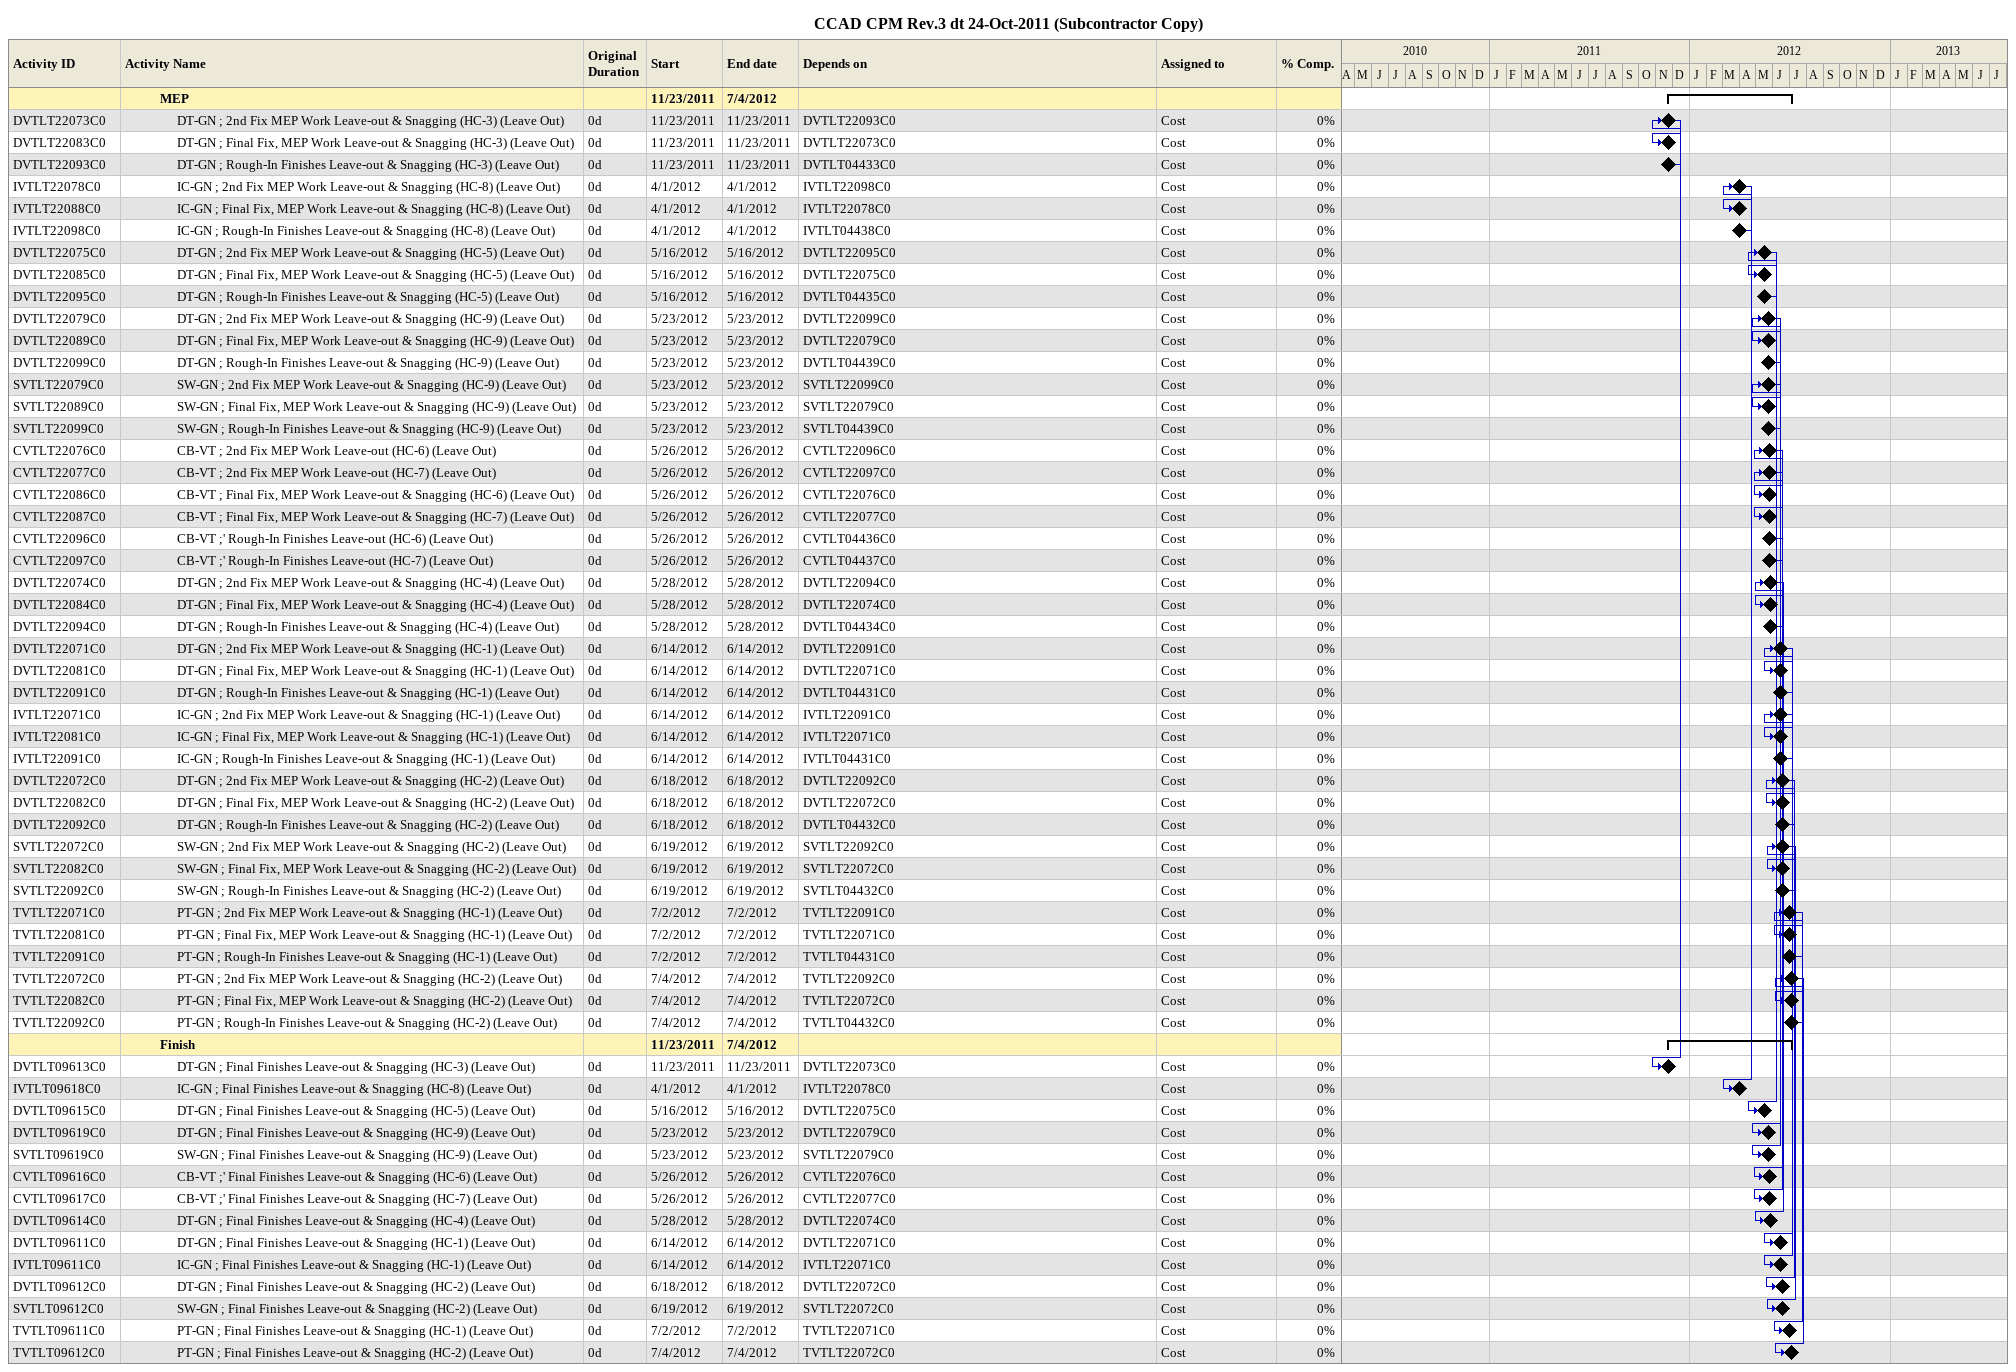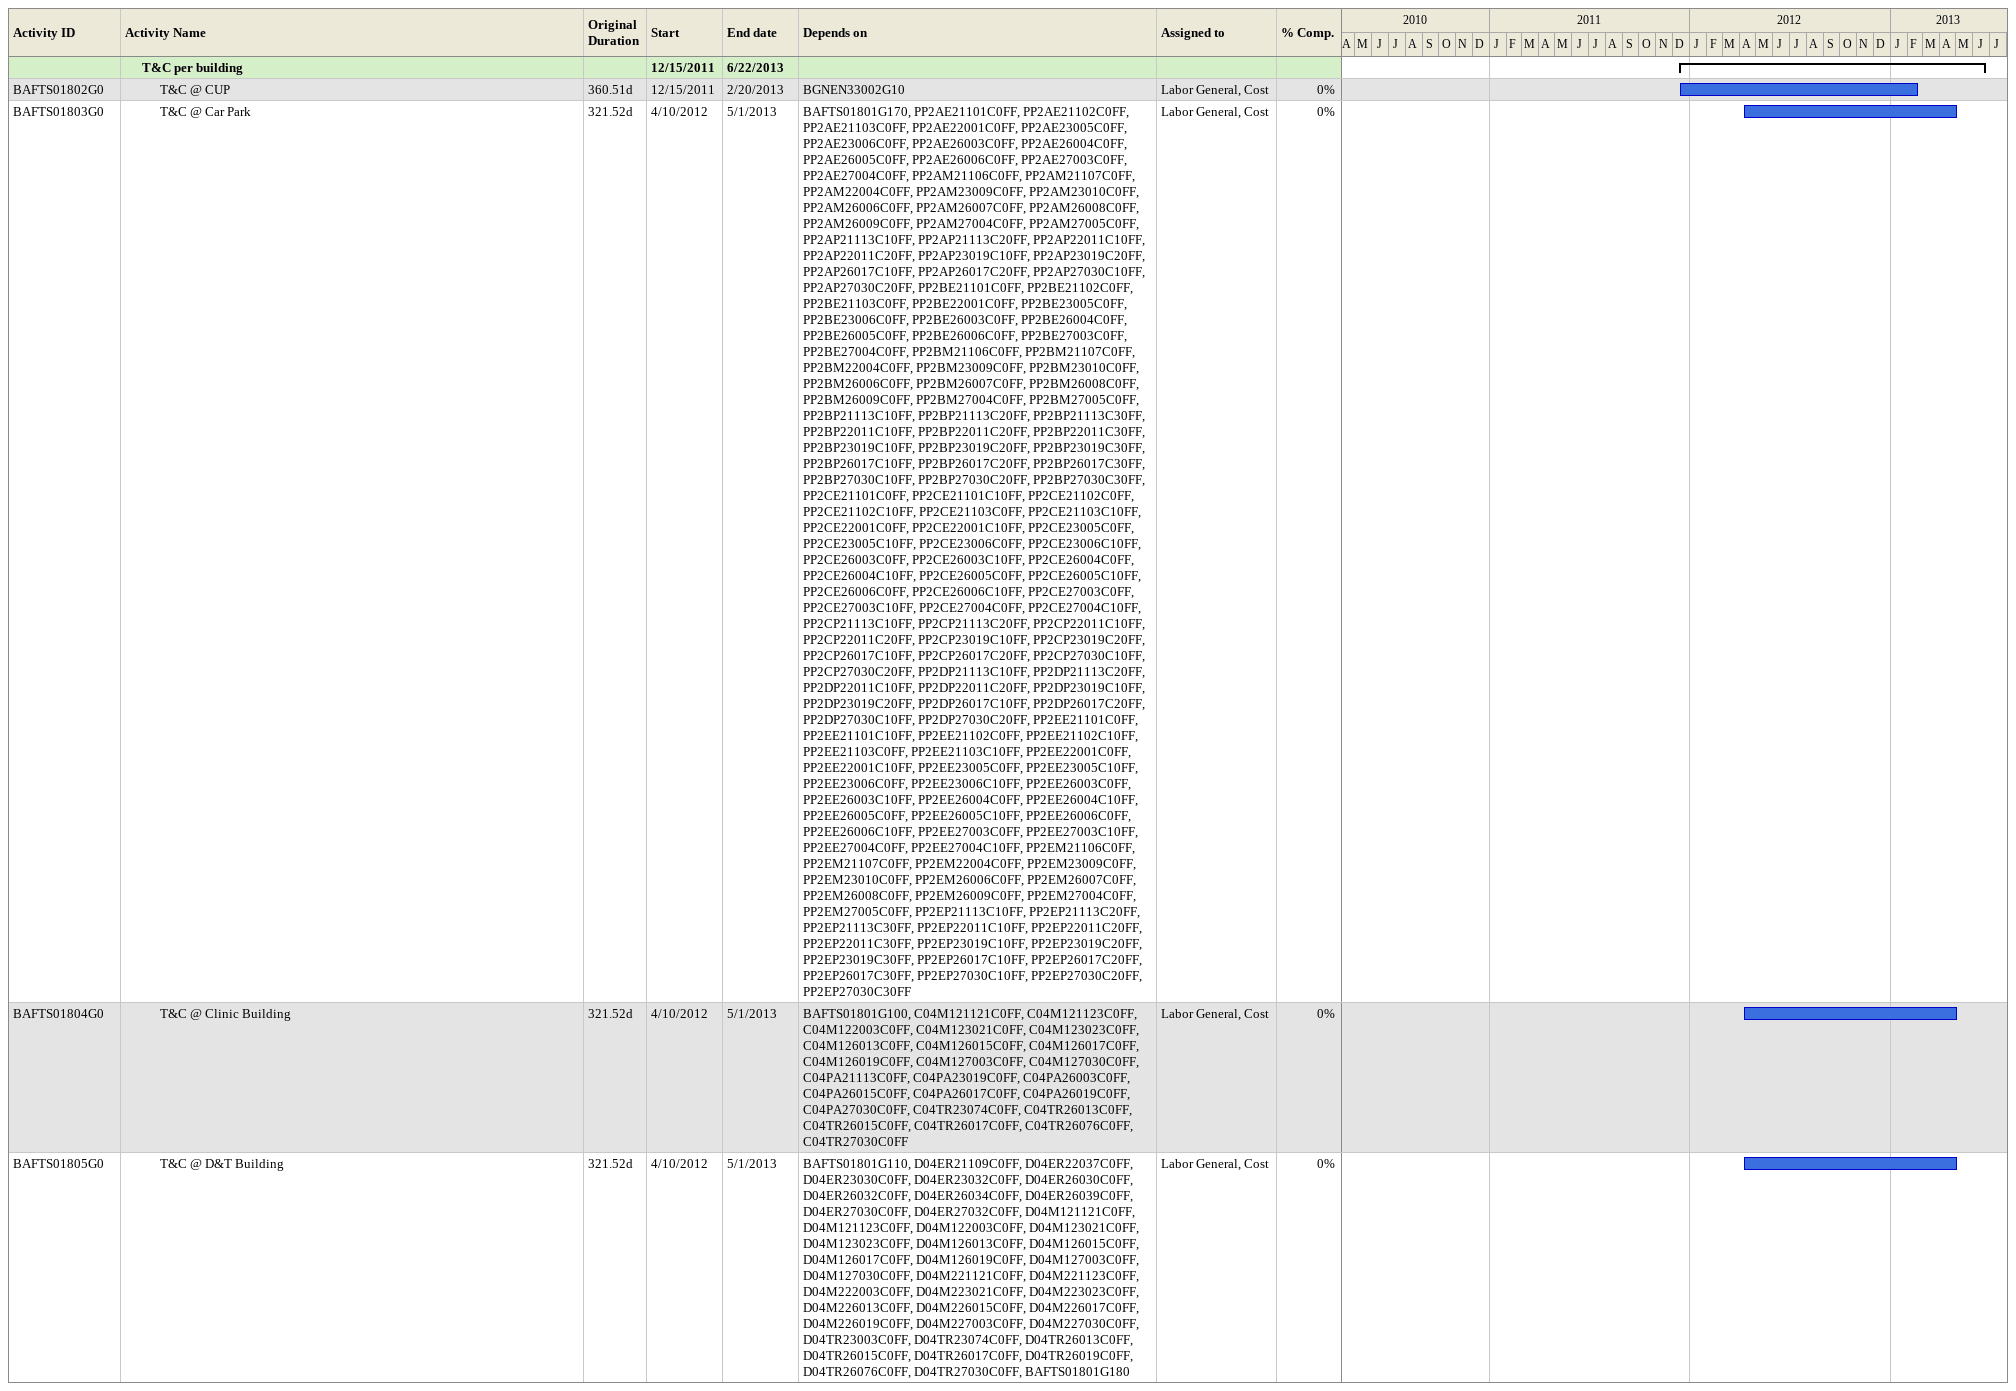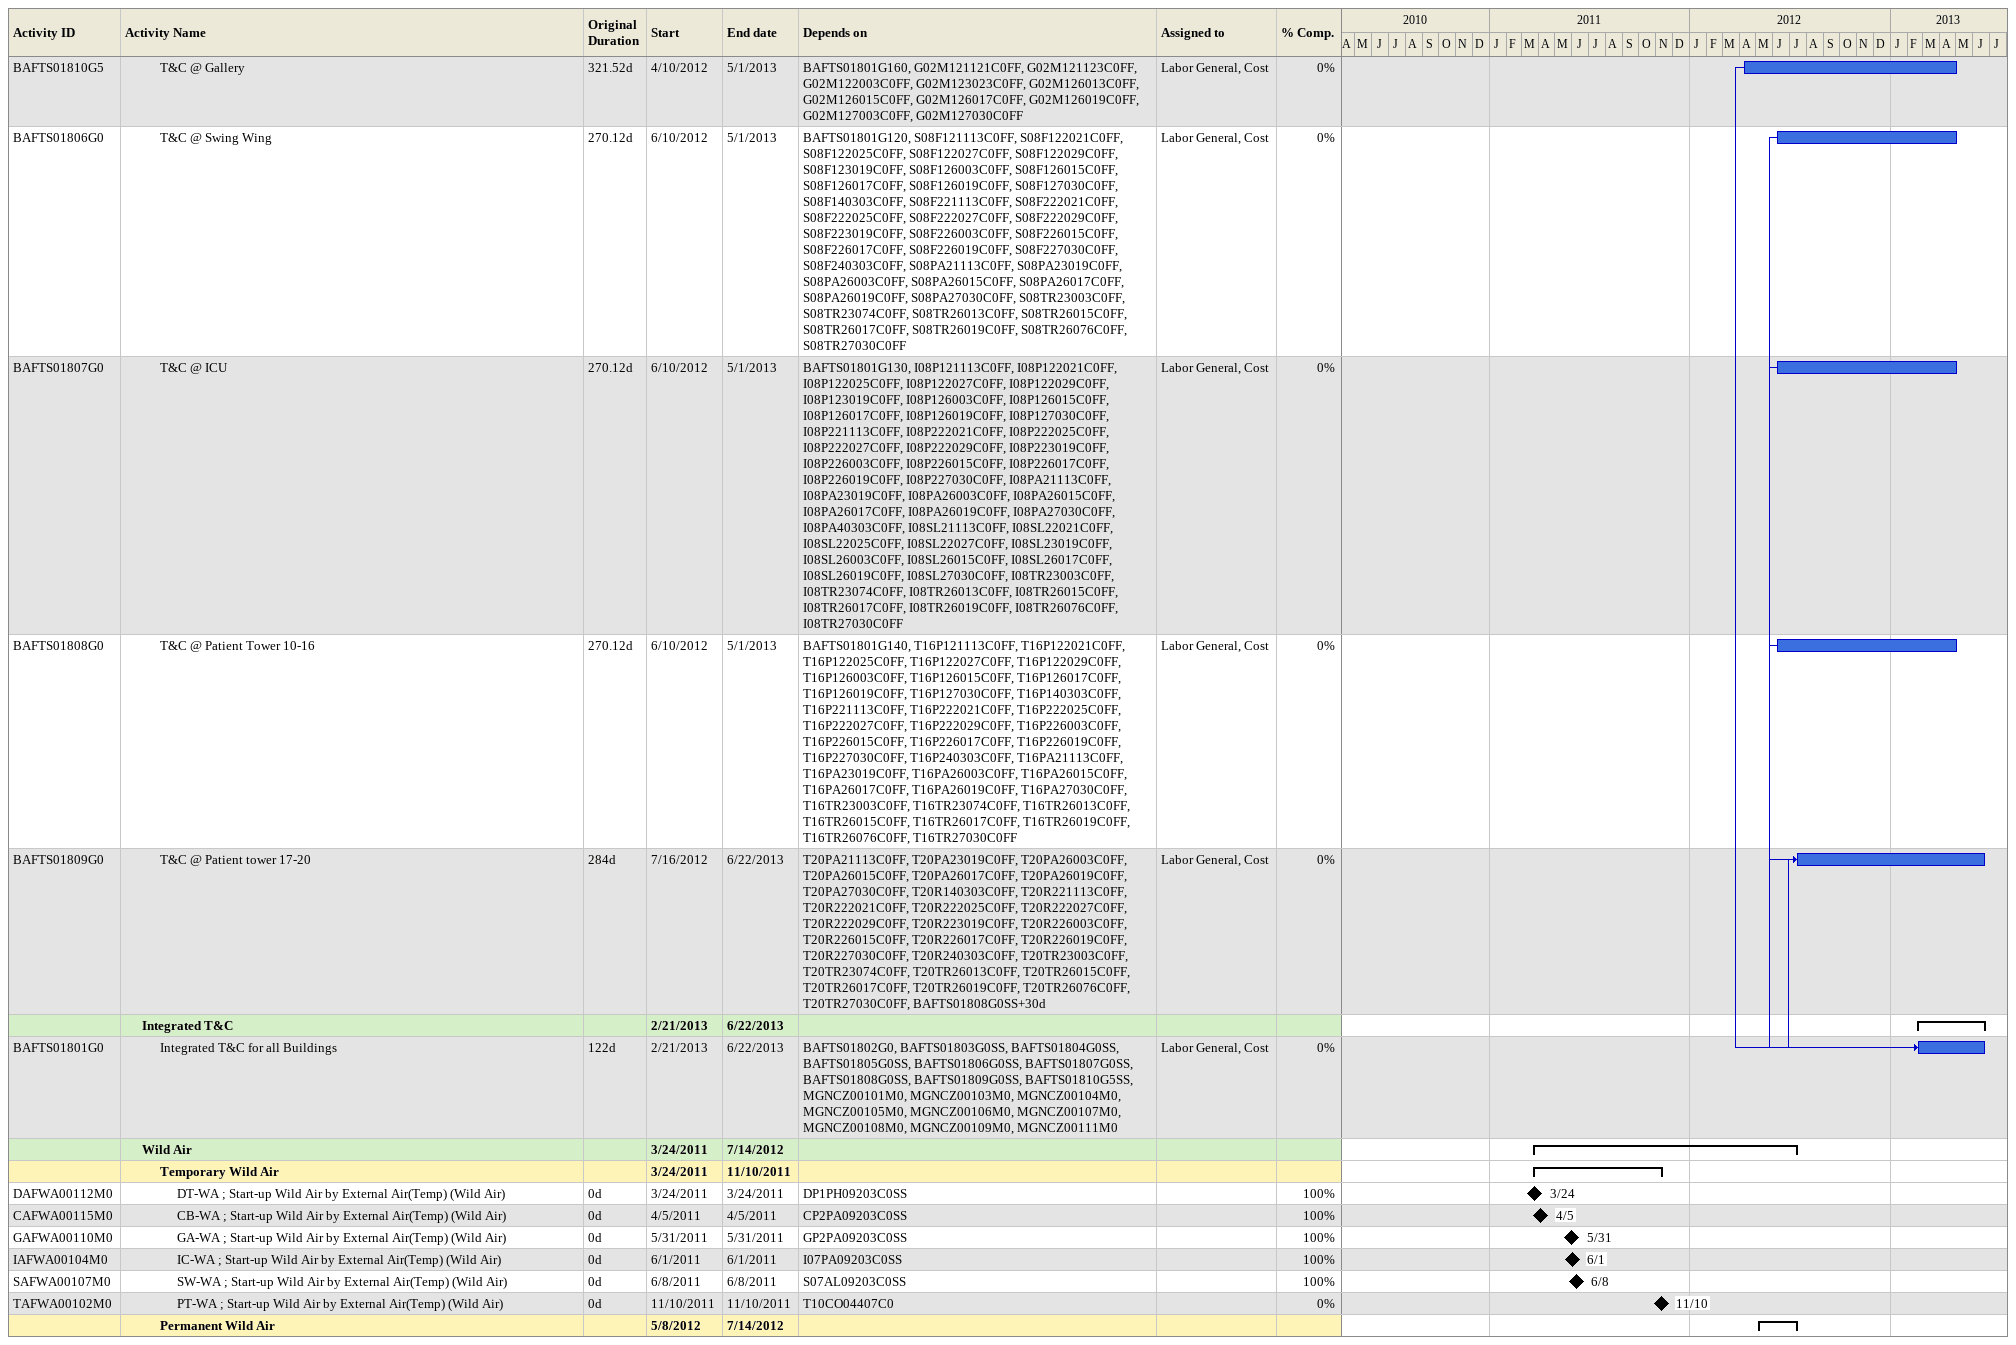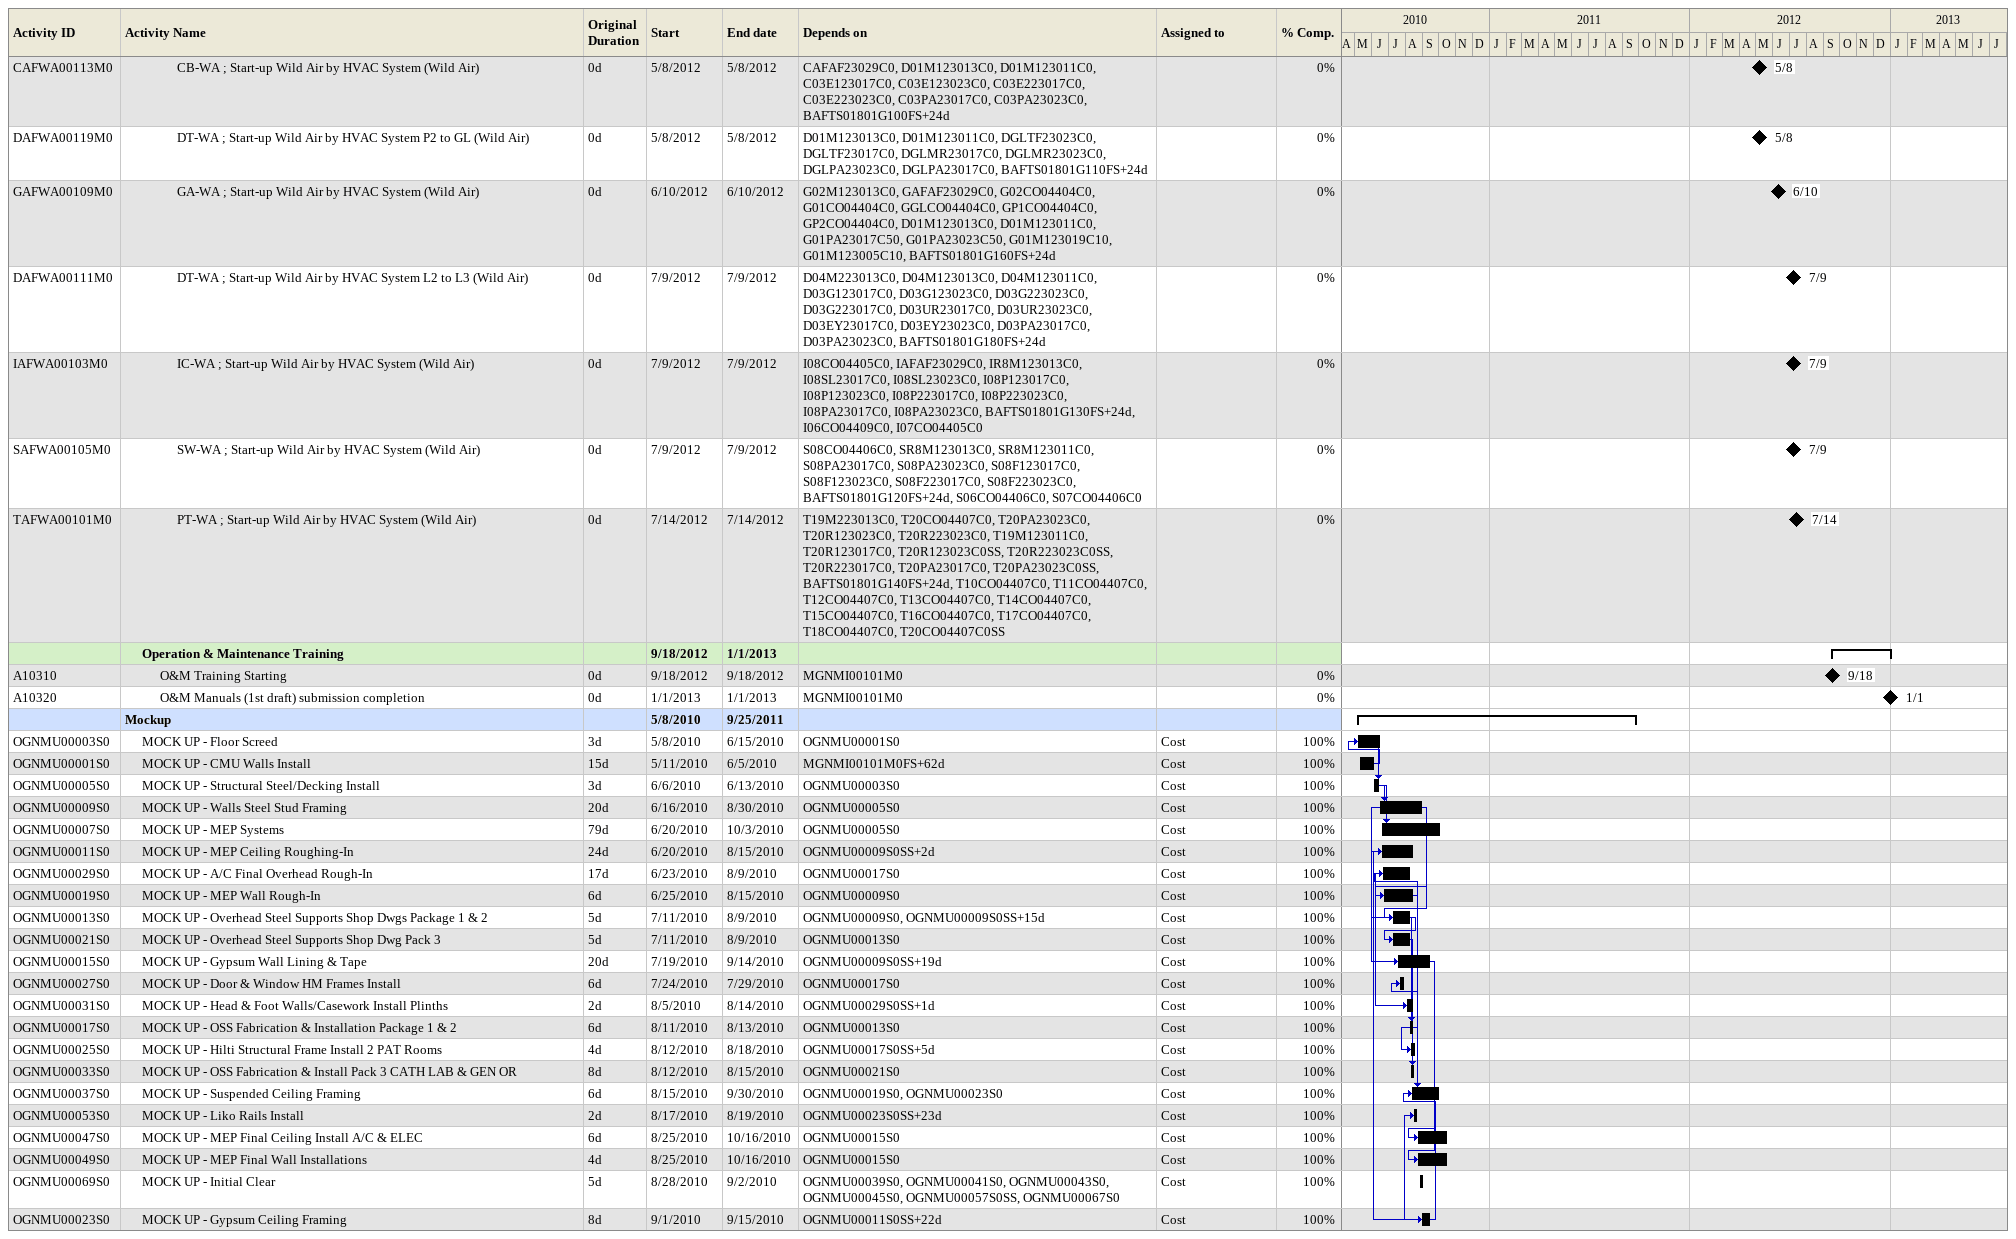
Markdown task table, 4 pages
CCAD CPM Rev.3 dt 24-Oct-2011 (Subcontractor Copy)

| ID | Level | Task | Original duration | Start | Finish | Predecessors | Resources | % complete |
|---|---|---|---|---|---|---|---|---|
|  | 3 | **MEP** |  | 2011-11-23 | 2012-07-04 |  |  |  |
| DVTLT22073C0 | 4 | DT-GN ; 2nd Fix MEP Work Leave-out & Snagging (HC-3) (Leave Out) | 0d | 2011-11-23 | 2011-11-23 | DVTLT22093C0 | Cost | 0 |
| DVTLT22083C0 | 4 | DT-GN ; Final Fix, MEP Work Leave-out & Snagging (HC-3) (Leave Out) | 0d | 2011-11-23 | 2011-11-23 | DVTLT22073C0 | Cost | 0 |
| DVTLT22093C0 | 4 | DT-GN ; Rough-In Finishes Leave-out & Snagging (HC-3) (Leave Out) | 0d | 2011-11-23 | 2011-11-23 | DVTLT04433C0 | Cost | 0 |
| IVTLT22078C0 | 4 | IC-GN ; 2nd Fix MEP Work Leave-out & Snagging (HC-8) (Leave Out) | 0d | 2012-04-01 | 2012-04-01 | IVTLT22098C0 | Cost | 0 |
| IVTLT22088C0 | 4 | IC-GN ; Final Fix, MEP Work Leave-out & Snagging (HC-8) (Leave Out) | 0d | 2012-04-01 | 2012-04-01 | IVTLT22078C0 | Cost | 0 |
| IVTLT22098C0 | 4 | IC-GN ; Rough-In Finishes Leave-out & Snagging (HC-8) (Leave Out) | 0d | 2012-04-01 | 2012-04-01 | IVTLT04438C0 | Cost | 0 |
| DVTLT22075C0 | 4 | DT-GN ; 2nd Fix MEP Work Leave-out & Snagging (HC-5) (Leave Out) | 0d | 2012-05-16 | 2012-05-16 | DVTLT22095C0 | Cost | 0 |
| DVTLT22085C0 | 4 | DT-GN ; Final Fix, MEP Work Leave-out & Snagging (HC-5) (Leave Out) | 0d | 2012-05-16 | 2012-05-16 | DVTLT22075C0 | Cost | 0 |
| DVTLT22095C0 | 4 | DT-GN ; Rough-In Finishes Leave-out & Snagging (HC-5) (Leave Out) | 0d | 2012-05-16 | 2012-05-16 | DVTLT04435C0 | Cost | 0 |
| DVTLT22079C0 | 4 | DT-GN ; 2nd Fix MEP Work Leave-out & Snagging (HC-9) (Leave Out) | 0d | 2012-05-23 | 2012-05-23 | DVTLT22099C0 | Cost | 0 |
| DVTLT22089C0 | 4 | DT-GN ; Final Fix, MEP Work Leave-out & Snagging (HC-9) (Leave Out) | 0d | 2012-05-23 | 2012-05-23 | DVTLT22079C0 | Cost | 0 |
| DVTLT22099C0 | 4 | DT-GN ; Rough-In Finishes Leave-out & Snagging (HC-9) (Leave Out) | 0d | 2012-05-23 | 2012-05-23 | DVTLT04439C0 | Cost | 0 |
| SVTLT22079C0 | 4 | SW-GN ; 2nd Fix MEP Work Leave-out & Snagging (HC-9) (Leave Out) | 0d | 2012-05-23 | 2012-05-23 | SVTLT22099C0 | Cost | 0 |
| SVTLT22089C0 | 4 | SW-GN ; Final Fix, MEP Work Leave-out & Snagging (HC-9) (Leave Out) | 0d | 2012-05-23 | 2012-05-23 | SVTLT22079C0 | Cost | 0 |
| SVTLT22099C0 | 4 | SW-GN ; Rough-In Finishes Leave-out & Snagging (HC-9) (Leave Out) | 0d | 2012-05-23 | 2012-05-23 | SVTLT04439C0 | Cost | 0 |
| CVTLT22076C0 | 4 | CB-VT ; 2nd Fix MEP Work Leave-out (HC-6) (Leave Out) | 0d | 2012-05-26 | 2012-05-26 | CVTLT22096C0 | Cost | 0 |
| CVTLT22077C0 | 4 | CB-VT ; 2nd Fix MEP Work Leave-out (HC-7) (Leave Out) | 0d | 2012-05-26 | 2012-05-26 | CVTLT22097C0 | Cost | 0 |
| CVTLT22086C0 | 4 | CB-VT ; Final Fix, MEP Work Leave-out & Snagging (HC-6) (Leave Out) | 0d | 2012-05-26 | 2012-05-26 | CVTLT22076C0 | Cost | 0 |
| CVTLT22087C0 | 4 | CB-VT ; Final Fix, MEP Work Leave-out & Snagging (HC-7) (Leave Out) | 0d | 2012-05-26 | 2012-05-26 | CVTLT22077C0 | Cost | 0 |
| CVTLT22096C0 | 4 | CB-VT ;' Rough-In Finishes Leave-out (HC-6) (Leave Out) | 0d | 2012-05-26 | 2012-05-26 | CVTLT04436C0 | Cost | 0 |
| CVTLT22097C0 | 4 | CB-VT ;' Rough-In Finishes Leave-out (HC-7) (Leave Out) | 0d | 2012-05-26 | 2012-05-26 | CVTLT04437C0 | Cost | 0 |
| DVTLT22074C0 | 4 | DT-GN ; 2nd Fix MEP Work Leave-out & Snagging (HC-4) (Leave Out) | 0d | 2012-05-28 | 2012-05-28 | DVTLT22094C0 | Cost | 0 |
| DVTLT22084C0 | 4 | DT-GN ; Final Fix, MEP Work Leave-out & Snagging (HC-4) (Leave Out) | 0d | 2012-05-28 | 2012-05-28 | DVTLT22074C0 | Cost | 0 |
| DVTLT22094C0 | 4 | DT-GN ; Rough-In Finishes Leave-out & Snagging (HC-4) (Leave Out) | 0d | 2012-05-28 | 2012-05-28 | DVTLT04434C0 | Cost | 0 |
| DVTLT22071C0 | 4 | DT-GN ; 2nd Fix MEP Work Leave-out & Snagging (HC-1) (Leave Out) | 0d | 2012-06-14 | 2012-06-14 | DVTLT22091C0 | Cost | 0 |
| DVTLT22081C0 | 4 | DT-GN ; Final Fix, MEP Work Leave-out & Snagging (HC-1) (Leave Out) | 0d | 2012-06-14 | 2012-06-14 | DVTLT22071C0 | Cost | 0 |
| DVTLT22091C0 | 4 | DT-GN ; Rough-In Finishes Leave-out & Snagging (HC-1) (Leave Out) | 0d | 2012-06-14 | 2012-06-14 | DVTLT04431C0 | Cost | 0 |
| IVTLT22071C0 | 4 | IC-GN ; 2nd Fix MEP Work Leave-out & Snagging (HC-1) (Leave Out) | 0d | 2012-06-14 | 2012-06-14 | IVTLT22091C0 | Cost | 0 |
| IVTLT22081C0 | 4 | IC-GN ; Final Fix, MEP Work Leave-out & Snagging (HC-1) (Leave Out) | 0d | 2012-06-14 | 2012-06-14 | IVTLT22071C0 | Cost | 0 |
| IVTLT22091C0 | 4 | IC-GN ; Rough-In Finishes Leave-out & Snagging (HC-1) (Leave Out) | 0d | 2012-06-14 | 2012-06-14 | IVTLT04431C0 | Cost | 0 |
| DVTLT22072C0 | 4 | DT-GN ; 2nd Fix MEP Work Leave-out & Snagging (HC-2) (Leave Out) | 0d | 2012-06-18 | 2012-06-18 | DVTLT22092C0 | Cost | 0 |
| DVTLT22082C0 | 4 | DT-GN ; Final Fix, MEP Work Leave-out & Snagging (HC-2) (Leave Out) | 0d | 2012-06-18 | 2012-06-18 | DVTLT22072C0 | Cost | 0 |
| DVTLT22092C0 | 4 | DT-GN ; Rough-In Finishes Leave-out & Snagging (HC-2) (Leave Out) | 0d | 2012-06-18 | 2012-06-18 | DVTLT04432C0 | Cost | 0 |
| SVTLT22072C0 | 4 | SW-GN ; 2nd Fix MEP Work Leave-out & Snagging (HC-2) (Leave Out) | 0d | 2012-06-19 | 2012-06-19 | SVTLT22092C0 | Cost | 0 |
| SVTLT22082C0 | 4 | SW-GN ; Final Fix, MEP Work Leave-out & Snagging (HC-2) (Leave Out) | 0d | 2012-06-19 | 2012-06-19 | SVTLT22072C0 | Cost | 0 |
| SVTLT22092C0 | 4 | SW-GN ; Rough-In Finishes Leave-out & Snagging (HC-2) (Leave Out) | 0d | 2012-06-19 | 2012-06-19 | SVTLT04432C0 | Cost | 0 |
| TVTLT22071C0 | 4 | PT-GN ; 2nd Fix MEP Work Leave-out & Snagging (HC-1) (Leave Out) | 0d | 2012-07-02 | 2012-07-02 | TVTLT22091C0 | Cost | 0 |
| TVTLT22081C0 | 4 | PT-GN ; Final Fix, MEP Work Leave-out & Snagging (HC-1) (Leave Out) | 0d | 2012-07-02 | 2012-07-02 | TVTLT22071C0 | Cost | 0 |
| TVTLT22091C0 | 4 | PT-GN ; Rough-In Finishes Leave-out & Snagging (HC-1) (Leave Out) | 0d | 2012-07-02 | 2012-07-02 | TVTLT04431C0 | Cost | 0 |
| TVTLT22072C0 | 4 | PT-GN ; 2nd Fix MEP Work Leave-out & Snagging (HC-2) (Leave Out) | 0d | 2012-07-04 | 2012-07-04 | TVTLT22092C0 | Cost | 0 |
| TVTLT22082C0 | 4 | PT-GN ; Final Fix, MEP Work Leave-out & Snagging (HC-2) (Leave Out) | 0d | 2012-07-04 | 2012-07-04 | TVTLT22072C0 | Cost | 0 |
| TVTLT22092C0 | 4 | PT-GN ; Rough-In Finishes Leave-out & Snagging (HC-2) (Leave Out) | 0d | 2012-07-04 | 2012-07-04 | TVTLT04432C0 | Cost | 0 |
|  | 3 | **Finish** |  | 2011-11-23 | 2012-07-04 |  |  |  |
| DVTLT09613C0 | 4 | DT-GN ; Final Finishes Leave-out & Snagging (HC-3) (Leave Out) | 0d | 2011-11-23 | 2011-11-23 | DVTLT22073C0 | Cost | 0 |
| IVTLT09618C0 | 4 | IC-GN ; Final Finishes Leave-out & Snagging (HC-8) (Leave Out) | 0d | 2012-04-01 | 2012-04-01 | IVTLT22078C0 | Cost | 0 |
| DVTLT09615C0 | 4 | DT-GN ; Final Finishes Leave-out & Snagging (HC-5) (Leave Out) | 0d | 2012-05-16 | 2012-05-16 | DVTLT22075C0 | Cost | 0 |
| DVTLT09619C0 | 4 | DT-GN ; Final Finishes Leave-out & Snagging (HC-9) (Leave Out) | 0d | 2012-05-23 | 2012-05-23 | DVTLT22079C0 | Cost | 0 |
| SVTLT09619C0 | 4 | SW-GN ; Final Finishes Leave-out & Snagging (HC-9) (Leave Out) | 0d | 2012-05-23 | 2012-05-23 | SVTLT22079C0 | Cost | 0 |
| CVTLT09616C0 | 4 | CB-VT ;' Final Finishes Leave-out & Snagging (HC-6) (Leave Out) | 0d | 2012-05-26 | 2012-05-26 | CVTLT22076C0 | Cost | 0 |
| CVTLT09617C0 | 4 | CB-VT ;' Final Finishes Leave-out & Snagging (HC-7) (Leave Out) | 0d | 2012-05-26 | 2012-05-26 | CVTLT22077C0 | Cost | 0 |
| DVTLT09614C0 | 4 | DT-GN ; Final Finishes Leave-out & Snagging (HC-4) (Leave Out) | 0d | 2012-05-28 | 2012-05-28 | DVTLT22074C0 | Cost | 0 |
| DVTLT09611C0 | 4 | DT-GN ; Final Finishes Leave-out & Snagging (HC-1) (Leave Out) | 0d | 2012-06-14 | 2012-06-14 | DVTLT22071C0 | Cost | 0 |
| IVTLT09611C0 | 4 | IC-GN ; Final Finishes Leave-out & Snagging (HC-1) (Leave Out) | 0d | 2012-06-14 | 2012-06-14 | IVTLT22071C0 | Cost | 0 |
| DVTLT09612C0 | 4 | DT-GN ; Final Finishes Leave-out & Snagging (HC-2) (Leave Out) | 0d | 2012-06-18 | 2012-06-18 | DVTLT22072C0 | Cost | 0 |
| SVTLT09612C0 | 4 | SW-GN ; Final Finishes Leave-out & Snagging (HC-2) (Leave Out) | 0d | 2012-06-19 | 2012-06-19 | SVTLT22072C0 | Cost | 0 |
| TVTLT09611C0 | 4 | PT-GN ; Final Finishes Leave-out & Snagging (HC-1) (Leave Out) | 0d | 2012-07-02 | 2012-07-02 | TVTLT22071C0 | Cost | 0 |
| TVTLT09612C0 | 4 | PT-GN ; Final Finishes Leave-out & Snagging (HC-2) (Leave Out) | 0d | 2012-07-04 | 2012-07-04 | TVTLT22072C0 | Cost | 0 |
|  | 2 | **T&C per building** |  | 2011-12-15 | 2013-06-22 |  |  |  |
| BAFTS01802G0 | 3 | T&C @ CUP | 360.51d | 2011-12-15 | 2013-02-20 | BGNEN33002G10 | Labor General, Cost | 0 |
| BAFTS01803G0 | 3 | T&C @ Car Park | 321.52d | 2012-04-10 | 2013-05-01 | BAFTS01801G170, PP2AE21101C0FF, PP2AE21102C0FF, PP2AE21103C0FF, PP2AE22001C0FF, PP2AE23005C0FF, PP2AE23006C0FF, PP2AE26003C0FF, PP2AE26004C0FF, PP2AE26005C0FF, PP2AE26006C0FF, PP2AE27003C0FF, PP2AE27004C0FF, PP2AM21106C0FF, PP2AM21107C0FF, PP2AM22004C0FF, PP2AM23009C0FF, PP2AM23010C0FF, PP2AM26006C0FF, PP2AM26007C0FF, PP2AM26008C0FF, PP2AM26009C0FF, PP2AM27004C0FF, PP2AM27005C0FF, PP2AP21113C10FF, PP2AP21113C20FF, PP2AP22011C10FF, PP2AP22011C20FF, PP2AP23019C10FF, PP2AP23019C20FF, PP2AP26017C10FF, PP2AP26017C20FF, PP2AP27030C10FF, PP2AP27030C20FF, PP2BE21101C0FF, PP2BE21102C0FF, PP2BE21103C0FF, PP2BE22001C0FF, PP2BE23005C0FF, PP2BE23006C0FF, PP2BE26003C0FF, PP2BE26004C0FF, PP2BE26005C0FF, PP2BE26006C0FF, PP2BE27003C0FF, PP2BE27004C0FF, PP2BM21106C0FF, PP2BM21107C0FF, PP2BM22004C0FF, PP2BM23009C0FF, PP2BM23010C0FF, PP2BM26006C0FF, PP2BM26007C0FF, PP2BM26008C0FF, PP2BM26009C0FF, PP2BM27004C0FF, PP2BM27005C0FF, PP2BP21113C10FF, PP2BP21113C20FF, PP2BP21113C30FF, PP2BP22011C10FF, PP2BP22011C20FF, PP2BP22011C30FF, PP2BP23019C10FF, PP2BP23019C20FF, PP2BP23019C30FF, PP2BP26017C10FF, PP2BP26017C20FF, PP2BP26017C30FF, PP2BP27030C10FF, PP2BP27030C20FF, PP2BP27030C30FF, PP2CE21101C0FF, PP2CE21101C10FF, PP2CE21102C0FF, PP2CE21102C10FF, PP2CE21103C0FF, PP2CE21103C10FF, PP2CE22001C0FF, PP2CE22001C10FF, PP2CE23005C0FF, PP2CE23005C10FF, PP2CE23006C0FF, PP2CE23006C10FF, PP2CE26003C0FF, PP2CE26003C10FF, PP2CE26004C0FF, PP2CE26004C10FF, PP2CE26005C0FF, PP2CE26005C10FF, PP2CE26006C0FF, PP2CE26006C10FF, PP2CE27003C0FF, PP2CE27003C10FF, PP2CE27004C0FF, PP2CE27004C10FF, PP2CP21113C10FF, PP2CP21113C20FF, PP2CP22011C10FF, PP2CP22011C20FF, PP2CP23019C10FF, PP2CP23019C20FF, PP2CP26017C10FF, PP2CP26017C20FF, PP2CP27030C10FF, PP2CP27030C20FF, PP2DP21113C10FF, PP2DP21113C20FF, PP2DP22011C10FF, PP2DP22011C20FF, PP2DP23019C10FF, PP2DP23019C20FF, PP2DP26017C10FF, PP2DP26017C20FF, PP2DP27030C10FF, PP2DP27030C20FF, PP2EE21101C0FF, PP2EE21101C10FF, PP2EE21102C0FF, PP2EE21102C10FF, PP2EE21103C0FF, PP2EE21103C10FF, PP2EE22001C0FF, PP2EE22001C10FF, PP2EE23005C0FF, PP2EE23005C10FF, PP2EE23006C0FF, PP2EE23006C10FF, PP2EE26003C0FF, PP2EE26003C10FF, PP2EE26004C0FF, PP2EE26004C10FF, PP2EE26005C0FF, PP2EE26005C10FF, PP2EE26006C0FF, PP2EE26006C10FF, PP2EE27003C0FF, PP2EE27003C10FF, PP2EE27004C0FF, PP2EE27004C10FF, PP2EM21106C0FF, PP2EM21107C0FF, PP2EM22004C0FF, PP2EM23009C0FF, PP2EM23010C0FF, PP2EM26006C0FF, PP2EM26007C0FF, PP2EM26008C0FF, PP2EM26009C0FF, PP2EM27004C0FF, PP2EM27005C0FF, PP2EP21113C10FF, PP2EP21113C20FF, PP2EP21113C30FF, PP2EP22011C10FF, PP2EP22011C20FF, PP2EP22011C30FF, PP2EP23019C10FF, PP2EP23019C20FF, PP2EP23019C30FF, PP2EP26017C10FF, PP2EP26017C20FF, PP2EP26017C30FF, PP2EP27030C10FF, PP2EP27030C20FF, PP2EP27030C30FF | Labor General, Cost | 0 |
| BAFTS01804G0 | 3 | T&C @ Clinic Building | 321.52d | 2012-04-10 | 2013-05-01 | BAFTS01801G100, C04M121121C0FF, C04M121123C0FF, C04M122003C0FF, C04M123021C0FF, C04M123023C0FF, C04M126013C0FF, C04M126015C0FF, C04M126017C0FF, C04M126019C0FF, C04M127003C0FF, C04M127030C0FF, C04PA21113C0FF, C04PA23019C0FF, C04PA26003C0FF, C04PA26015C0FF, C04PA26017C0FF, C04PA26019C0FF, C04PA27030C0FF, C04TR23074C0FF, C04TR26013C0FF, C04TR26015C0FF, C04TR26017C0FF, C04TR26076C0FF, C04TR27030C0FF | Labor General, Cost | 0 |
| BAFTS01805G0 | 3 | T&C @ D&T Building | 321.52d | 2012-04-10 | 2013-05-01 | BAFTS01801G110, D04ER21109C0FF, D04ER22037C0FF, D04ER23030C0FF, D04ER23032C0FF, D04ER26030C0FF, D04ER26032C0FF, D04ER26034C0FF, D04ER26039C0FF, D04ER27030C0FF, D04ER27032C0FF, D04M121121C0FF, D04M121123C0FF, D04M122003C0FF, D04M123021C0FF, D04M123023C0FF, D04M126013C0FF, D04M126015C0FF, D04M126017C0FF, D04M126019C0FF, D04M127003C0FF, D04M127030C0FF, D04M221121C0FF, D04M221123C0FF, D04M222003C0FF, D04M223021C0FF, D04M223023C0FF, D04M226013C0FF, D04M226015C0FF, D04M226017C0FF, D04M226019C0FF, D04M227003C0FF, D04M227030C0FF, D04TR23003C0FF, D04TR23074C0FF, D04TR26013C0FF, D04TR26015C0FF, D04TR26017C0FF, D04TR26019C0FF, D04TR26076C0FF, D04TR27030C0FF, BAFTS01801G180 | Labor General, Cost | 0 |
| BAFTS01810G5 | 3 | T&C @ Gallery | 321.52d | 2012-04-10 | 2013-05-01 | BAFTS01801G160, G02M121121C0FF, G02M121123C0FF, G02M122003C0FF, G02M123023C0FF, G02M126013C0FF, G02M126015C0FF, G02M126017C0FF, G02M126019C0FF, G02M127003C0FF, G02M127030C0FF | Labor General, Cost | 0 |
| BAFTS01806G0 | 3 | T&C @ Swing Wing | 270.12d | 2012-06-10 | 2013-05-01 | BAFTS01801G120, S08F121113C0FF, S08F122021C0FF, S08F122025C0FF, S08F122027C0FF, S08F122029C0FF, S08F123019C0FF, S08F126003C0FF, S08F126015C0FF, S08F126017C0FF, S08F126019C0FF, S08F127030C0FF, S08F140303C0FF, S08F221113C0FF, S08F222021C0FF, S08F222025C0FF, S08F222027C0FF, S08F222029C0FF, S08F223019C0FF, S08F226003C0FF, S08F226015C0FF, S08F226017C0FF, S08F226019C0FF, S08F227030C0FF, S08F240303C0FF, S08PA21113C0FF, S08PA23019C0FF, S08PA26003C0FF, S08PA26015C0FF, S08PA26017C0FF, S08PA26019C0FF, S08PA27030C0FF, S08TR23003C0FF, S08TR23074C0FF, S08TR26013C0FF, S08TR26015C0FF, S08TR26017C0FF, S08TR26019C0FF, S08TR26076C0FF, S08TR27030C0FF | Labor General, Cost | 0 |
| BAFTS01807G0 | 3 | T&C @ ICU | 270.12d | 2012-06-10 | 2013-05-01 | BAFTS01801G130, I08P121113C0FF, I08P122021C0FF, I08P122025C0FF, I08P122027C0FF, I08P122029C0FF, I08P123019C0FF, I08P126003C0FF, I08P126015C0FF, I08P126017C0FF, I08P126019C0FF, I08P127030C0FF, I08P221113C0FF, I08P222021C0FF, I08P222025C0FF, I08P222027C0FF, I08P222029C0FF, I08P223019C0FF, I08P226003C0FF, I08P226015C0FF, I08P226017C0FF, I08P226019C0FF, I08P227030C0FF, I08PA21113C0FF, I08PA23019C0FF, I08PA26003C0FF, I08PA26015C0FF, I08PA26017C0FF, I08PA26019C0FF, I08PA27030C0FF, I08PA40303C0FF, I08SL21113C0FF, I08SL22021C0FF, I08SL22025C0FF, I08SL22027C0FF, I08SL23019C0FF, I08SL26003C0FF, I08SL26015C0FF, I08SL26017C0FF, I08SL26019C0FF, I08SL27030C0FF, I08TR23003C0FF, I08TR23074C0FF, I08TR26013C0FF, I08TR26015C0FF, I08TR26017C0FF, I08TR26019C0FF, I08TR26076C0FF, I08TR27030C0FF | Labor General, Cost | 0 |
| BAFTS01808G0 | 3 | T&C @ Patient Tower 10-16 | 270.12d | 2012-06-10 | 2013-05-01 | BAFTS01801G140, T16P121113C0FF, T16P122021C0FF, T16P122025C0FF, T16P122027C0FF, T16P122029C0FF, T16P126003C0FF, T16P126015C0FF, T16P126017C0FF, T16P126019C0FF, T16P127030C0FF, T16P140303C0FF, T16P221113C0FF, T16P222021C0FF, T16P222025C0FF, T16P222027C0FF, T16P222029C0FF, T16P226003C0FF, T16P226015C0FF, T16P226017C0FF, T16P226019C0FF, T16P227030C0FF, T16P240303C0FF, T16PA21113C0FF, T16PA23019C0FF, T16PA26003C0FF, T16PA26015C0FF, T16PA26017C0FF, T16PA26019C0FF, T16PA27030C0FF, T16TR23003C0FF, T16TR23074C0FF, T16TR26013C0FF, T16TR26015C0FF, T16TR26017C0FF, T16TR26019C0FF, T16TR26076C0FF, T16TR27030C0FF | Labor General, Cost | 0 |
| BAFTS01809G0 | 3 | T&C @ Patient tower 17-20 | 284d | 2012-07-16 | 2013-06-22 | T20PA21113C0FF, T20PA23019C0FF, T20PA26003C0FF, T20PA26015C0FF, T20PA26017C0FF, T20PA26019C0FF, T20PA27030C0FF, T20R140303C0FF, T20R221113C0FF, T20R222021C0FF, T20R222025C0FF, T20R222027C0FF, T20R222029C0FF, T20R223019C0FF, T20R226003C0FF, T20R226015C0FF, T20R226017C0FF, T20R226019C0FF, T20R227030C0FF, T20R240303C0FF, T20TR23003C0FF, T20TR23074C0FF, T20TR26013C0FF, T20TR26015C0FF, T20TR26017C0FF, T20TR26019C0FF, T20TR26076C0FF, T20TR27030C0FF, BAFTS01808G0SS+30d | Labor General, Cost | 0 |
|  | 2 | **Integrated T&C** |  | 2013-02-21 | 2013-06-22 |  |  |  |
| BAFTS01801G0 | 3 | Integrated T&C for all Buildings | 122d | 2013-02-21 | 2013-06-22 | BAFTS01802G0, BAFTS01803G0SS, BAFTS01804G0SS, BAFTS01805G0SS, BAFTS01806G0SS, BAFTS01807G0SS, BAFTS01808G0SS, BAFTS01809G0SS, BAFTS01810G5SS, MGNCZ00101M0, MGNCZ00103M0, MGNCZ00104M0, MGNCZ00105M0, MGNCZ00106M0, MGNCZ00107M0, MGNCZ00108M0, MGNCZ00109M0, MGNCZ00111M0 | Labor General, Cost | 0 |
|  | 2 | **Wild Air** |  | 2011-03-24 | 2012-07-14 |  |  |  |
|  | 3 | **Temporary Wild Air** |  | 2011-03-24 | 2011-11-10 |  |  |  |
| DAFWA00112M0 | 4 | DT-WA ; Start-up Wild Air by External Air(Temp) (Wild Air) | 0d | 2011-03-24 | 2011-03-24 | DP1PH09203C0SS |  | 100 |
| CAFWA00115M0 | 4 | CB-WA ; Start-up Wild Air by External Air(Temp) (Wild Air) | 0d | 2011-04-05 | 2011-04-05 | CP2PA09203C0SS |  | 100 |
| GAFWA00110M0 | 4 | GA-WA ; Start-up Wild Air by External Air(Temp) (Wild Air) | 0d | 2011-05-31 | 2011-05-31 | GP2PA09203C0SS |  | 100 |
| IAFWA00104M0 | 4 | IC-WA ; Start-up Wild Air by External Air(Temp) (Wild Air) | 0d | 2011-06-01 | 2011-06-01 | I07PA09203C0SS |  | 100 |
| SAFWA00107M0 | 4 | SW-WA ; Start-up Wild Air by External Air(Temp) (Wild Air) | 0d | 2011-06-08 | 2011-06-08 | S07AL09203C0SS |  | 100 |
| TAFWA00102M0 | 4 | PT-WA ; Start-up Wild Air by External Air(Temp) (Wild Air) | 0d | 2011-11-10 | 2011-11-10 | T10CO04407C0 |  | 0 |
|  | 3 | **Permanent Wild Air** |  | 2012-05-08 | 2012-07-14 |  |  |  |
| CAFWA00113M0 | 4 | CB-WA ; Start-up Wild Air by HVAC System (Wild Air) | 0d | 2012-05-08 | 2012-05-08 | CAFAF23029C0, D01M123013C0, D01M123011C0, C03E123017C0, C03E123023C0, C03E223017C0, C03E223023C0, C03PA23017C0, C03PA23023C0, BAFTS01801G100FS+24d |  | 0 |
| DAFWA00119M0 | 4 | DT-WA ; Start-up Wild Air by HVAC System P2 to GL (Wild Air) | 0d | 2012-05-08 | 2012-05-08 | D01M123013C0, D01M123011C0, DGLTF23023C0, DGLTF23017C0, DGLMR23017C0, DGLMR23023C0, DGLPA23023C0, DGLPA23017C0, BAFTS01801G110FS+24d |  | 0 |
| GAFWA00109M0 | 4 | GA-WA ; Start-up Wild Air by HVAC System (Wild Air) | 0d | 2012-06-10 | 2012-06-10 | G02M123013C0, GAFAF23029C0, G02CO04404C0, G01CO04404C0, GGLCO04404C0, GP1CO04404C0, GP2CO04404C0, D01M123013C0, D01M123011C0, G01PA23017C50, G01PA23023C50, G01M123019C10, G01M123005C10, BAFTS01801G160FS+24d |  | 0 |
| DAFWA00111M0 | 4 | DT-WA ; Start-up Wild Air by HVAC System L2 to L3 (Wild Air) | 0d | 2012-07-09 | 2012-07-09 | D04M223013C0, D04M123013C0, D04M123011C0, D03G123017C0, D03G123023C0, D03G223023C0, D03G223017C0, D03UR23017C0, D03UR23023C0, D03EY23017C0, D03EY23023C0, D03PA23017C0, D03PA23023C0, BAFTS01801G180FS+24d |  | 0 |
| IAFWA00103M0 | 4 | IC-WA ; Start-up Wild Air by HVAC System (Wild Air) | 0d | 2012-07-09 | 2012-07-09 | I08CO04405C0, IAFAF23029C0, IR8M123013C0, I08SL23017C0, I08SL23023C0, I08P123017C0, I08P123023C0, I08P223017C0, I08P223023C0, I08PA23017C0, I08PA23023C0, BAFTS01801G130FS+24d, I06CO04409C0, I07CO04405C0 |  | 0 |
| SAFWA00105M0 | 4 | SW-WA ; Start-up Wild Air by HVAC System (Wild Air) | 0d | 2012-07-09 | 2012-07-09 | S08CO04406C0, SR8M123013C0, SR8M123011C0, S08PA23017C0, S08PA23023C0, S08F123017C0, S08F123023C0, S08F223017C0, S08F223023C0, BAFTS01801G120FS+24d, S06CO04406C0, S07CO04406C0 |  | 0 |
| TAFWA00101M0 | 4 | PT-WA ; Start-up Wild Air by HVAC System (Wild Air) | 0d | 2012-07-14 | 2012-07-14 | T19M223013C0, T20CO04407C0, T20PA23023C0, T20R123023C0, T20R223023C0, T19M123011C0, T20R123017C0, T20R123023C0SS, T20R223023C0SS, T20R223017C0, T20PA23017C0, T20PA23023C0SS, BAFTS01801G140FS+24d, T10CO04407C0, T11CO04407C0, T12CO04407C0, T13CO04407C0, T14CO04407C0, T15CO04407C0, T16CO04407C0, T17CO04407C0, T18CO04407C0, T20CO04407C0SS |  | 0 |
|  | 2 | **Operation & Maintenance Training** |  | 2012-09-18 | 2013-01-01 |  |  |  |
| A10310 | 3 | O&M Training Starting | 0d | 2012-09-18 | 2012-09-18 | MGNMI00101M0 |  | 0 |
| A10320 | 3 | O&M Manuals (1st draft) submission completion | 0d | 2013-01-01 | 2013-01-01 | MGNMI00101M0 |  | 0 |
|  | 1 | **Mockup** |  | 2010-05-08 | 2011-09-25 |  |  |  |
| OGNMU00003S0 | 2 | MOCK UP - Floor Screed | 3d | 2010-05-08 | 2010-06-15 | OGNMU00001S0 | Cost | 100 |
| OGNMU00001S0 | 2 | MOCK UP - CMU Walls Install | 15d | 2010-05-11 | 2010-06-05 | MGNMI00101M0FS+62d | Cost | 100 |
| OGNMU00005S0 | 2 | MOCK UP - Structural Steel/Decking Install | 3d | 2010-06-06 | 2010-06-13 | OGNMU00003S0 | Cost | 100 |
| OGNMU00009S0 | 2 | MOCK UP - Walls Steel Stud Framing | 20d | 2010-06-16 | 2010-08-30 | OGNMU00005S0 | Cost | 100 |
| OGNMU00007S0 | 2 | MOCK UP - MEP Systems | 79d | 2010-06-20 | 2010-10-03 | OGNMU00005S0 | Cost | 100 |
| OGNMU00011S0 | 2 | MOCK UP - MEP Ceiling Roughing-In | 24d | 2010-06-20 | 2010-08-15 | OGNMU00009S0SS+2d | Cost | 100 |
| OGNMU00029S0 | 2 | MOCK UP - A/C Final Overhead Rough-In | 17d | 2010-06-23 | 2010-08-09 | OGNMU00017S0 | Cost | 100 |
| OGNMU00019S0 | 2 | MOCK UP - MEP Wall Rough-In | 6d | 2010-06-25 | 2010-08-15 | OGNMU00009S0 | Cost | 100 |
| OGNMU00013S0 | 2 | MOCK UP - Overhead Steel Supports Shop Dwgs Package 1 & 2 | 5d | 2010-07-11 | 2010-08-09 | OGNMU00009S0, OGNMU00009S0SS+15d | Cost | 100 |
| OGNMU00021S0 | 2 | MOCK UP - Overhead Steel Supports Shop Dwg Pack 3 | 5d | 2010-07-11 | 2010-08-09 | OGNMU00013S0 | Cost | 100 |
| OGNMU00015S0 | 2 | MOCK UP - Gypsum Wall Lining & Tape | 20d | 2010-07-19 | 2010-09-14 | OGNMU00009S0SS+19d | Cost | 100 |
| OGNMU00027S0 | 2 | MOCK UP - Door & Window HM Frames Install | 6d | 2010-07-24 | 2010-07-29 | OGNMU00017S0 | Cost | 100 |
| OGNMU00031S0 | 2 | MOCK UP - Head & Foot Walls/Casework Install Plinths | 2d | 2010-08-05 | 2010-08-14 | OGNMU00029S0SS+1d | Cost | 100 |
| OGNMU00017S0 | 2 | MOCK UP - OSS Fabrication & Installation Package 1 & 2 | 6d | 2010-08-11 | 2010-08-13 | OGNMU00013S0 | Cost | 100 |
| OGNMU00025S0 | 2 | MOCK UP - Hilti Structural Frame Install 2 PAT Rooms | 4d | 2010-08-12 | 2010-08-18 | OGNMU00017S0SS+5d | Cost | 100 |
| OGNMU00033S0 | 2 | MOCK UP - OSS Fabrication & Install Pack 3 CATH LAB & GEN OR | 8d | 2010-08-12 | 2010-08-15 | OGNMU00021S0 | Cost | 100 |
| OGNMU00037S0 | 2 | MOCK UP - Suspended Ceiling Framing | 6d | 2010-08-15 | 2010-09-30 | OGNMU00019S0, OGNMU00023S0 | Cost | 100 |
| OGNMU00053S0 | 2 | MOCK UP - Liko Rails Install | 2d | 2010-08-17 | 2010-08-19 | OGNMU00023S0SS+23d | Cost | 100 |
| OGNMU00047S0 | 2 | MOCK UP - MEP Final Ceiling Install A/C & ELEC | 6d | 2010-08-25 | 2010-10-16 | OGNMU00015S0 | Cost | 100 |
| OGNMU00049S0 | 2 | MOCK UP - MEP Final Wall Installations | 4d | 2010-08-25 | 2010-10-16 | OGNMU00015S0 | Cost | 100 |
| OGNMU00069S0 | 2 | MOCK UP - Initial Clear | 5d | 2010-08-28 | 2010-09-02 | OGNMU00039S0, OGNMU00041S0, OGNMU00043S0, OGNMU00045S0, OGNMU00057S0SS, OGNMU00067S0 | Cost | 100 |
| OGNMU00023S0 | 2 | MOCK UP - Gypsum Ceiling Framing | 8d | 2010-09-01 | 2010-09-15 | OGNMU00011S0SS+22d | Cost | 100 |
